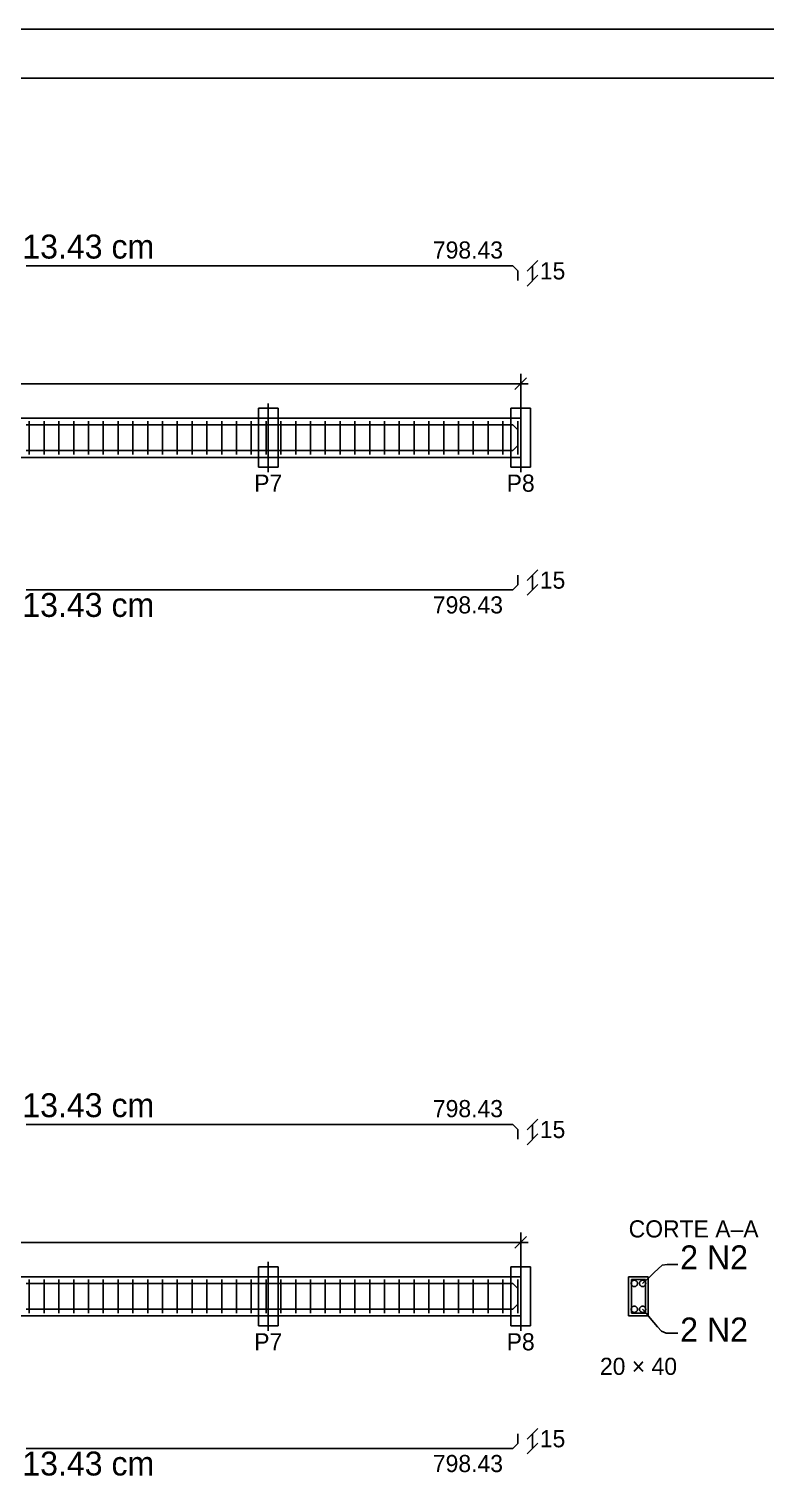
# Model space of a CAD drawing. Header units: millimetres. Extents: x 0 to 3648, y 0 to 594.
# Drawn here: x 2137.6 to 2287.8, y 298.4 to 594 of the extents above; entities that cross this region are included whole.
import ezdxf
from ezdxf.enums import TextEntityAlignment as Align

# ---------------------------------------------------------------- set-up
doc = ezdxf.new("R2010")
doc.units = ezdxf.units.MM
for name, color, linetype in [('COTAS', 4, 'CONTINUOUS'), ('DESENHOS', 7, 'CONTINUOUS'), ('EIXOS', 6, 'CONTINUOUS'), ('ESTRIBOS', 30, 'CONTINUOUS'), ('FORMAS', 7, 'CONTINUOUS'), ('MOLDURA', 7, 'CONTINUOUS'), ('TEXTOS', 2, 'CONTINUOUS')]:
    doc.layers.add(name, color=color, linetype=linetype)

msp = doc.modelspace()

# ---------------------------------------------------------------- linework, layer by layer
at = {"layer": 'COTAS'}
for p, q in [((2239.08499, 544.63882), (2241.28501, 546.83882)), ((2240.185, 545.73882), (2240.185, 542.73882)), ((2239.08499, 541.63882), (2241.28501, 543.83882)), ((2237.78491, 515.73882), (2237.78491, 523.73882)), ((1876.28501, 521.73882), (2239.28493, 521.73882)), ((2236.58499, 520.53882), (2238.98495, 522.93882)), ((2239.08499, 481.63882), (2241.28501, 483.83882)), ((2240.185, 479.73882), (2240.185, 482.73883)), ((2239.08499, 478.63882), (2241.28501, 480.83882)), ((2239.08499, 369.71856), (2241.28501, 371.91856)), ((2240.185, 370.81857), (2240.185, 367.81856)), ((2239.08499, 366.71857), (2241.28501, 368.91856)), ((2237.78491, 340.81857), (2237.78491, 348.81855)), ((1876.28501, 346.81856), (2239.28493, 346.81856)), ((2236.58499, 345.61856), (2238.98495, 348.01855)), ((2264.21419, 339.92742), (2265.00871, 340.66648)), ((2265.00871, 340.66648), (2265.80324, 341.40552)), ((2265.80324, 341.40552), (2266.59788, 342.14456)), ((2266.59788, 342.14456), (2267.61463, 342.31856)), ((2267.61463, 342.31856), (2268.69987, 342.31856)), ((2268.69987, 342.31856), (2269.78498, 342.31856)), ((2262.6249, 338.44934), (2263.41955, 339.18838)), ((2263.41955, 339.18838), (2264.21419, 339.92742)), ((2262.6249, 333.18779), (2263.38862, 332.29402)), ((2263.38862, 332.29402), (2264.15209, 331.40025)), ((2264.15209, 331.40025), (2264.91569, 330.50647)), ((2264.91569, 330.50647), (2265.67929, 329.61273)), ((2265.67929, 329.61273), (2266.44288, 328.71896)), ((2266.44288, 328.71896), (2267.43384, 328.31857)), ((2267.43384, 328.31857), (2268.60948, 328.31857)), ((2268.60948, 328.31857), (2269.78498, 328.31857)), ((2239.08499, 306.71857), (2241.28501, 308.91856)), ((2240.185, 304.81856), (2240.185, 307.81855)), ((2239.08499, 303.71855), (2241.28501, 305.91857))]:
    msp.add_line(p, q, dxfattribs=at)
at = {"layer": 'DESENHOS'}
for p, q in [((2260.30394, 338.44934), (2260.30945, 338.533)), ((2260.30945, 338.36566), (2260.30394, 338.44934)), ((2260.30945, 338.533), (2260.32572, 338.61523)), ((2260.32572, 338.28342), (2260.30945, 338.36566)), ((2260.32572, 338.61523), (2260.35276, 338.69464)), ((2260.35276, 338.20401), (2260.32572, 338.28342)), ((2260.35276, 338.69464), (2260.38982, 338.76985)), ((2260.38982, 338.12882), (2260.35276, 338.20401)), ((2260.38982, 338.76985), (2260.4364, 338.83956)), ((2260.4364, 338.05909), (2260.38982, 338.12882)), ((2260.4364, 338.83956), (2260.49174, 338.90259)), ((2260.49174, 337.99605), (2260.4364, 338.05909)), ((2260.49174, 338.90259), (2260.55471, 338.95789)), ((2260.55471, 337.94077), (2260.49174, 337.99605)), ((2260.55471, 338.95789), (2260.62445, 339.00448)), ((2260.62445, 337.89418), (2260.55471, 337.94077)), ((2260.62445, 339.00448), (2260.69957, 339.04157)), ((2260.69957, 337.85711), (2260.62445, 337.89418)), ((2260.69957, 339.04157), (2260.77907, 339.06852)), ((2260.77907, 337.83014), (2260.69957, 337.85711)), ((2260.77907, 339.06852), (2260.86133, 339.08487)), ((2260.86133, 337.81379), (2260.77907, 337.83014)), ((2260.86133, 339.08487), (2260.94496, 339.09036)), ((2260.94496, 337.80831), (2260.86133, 337.81379)), ((2260.94496, 339.09036), (2261.0286, 339.08487)), ((2261.0286, 337.81379), (2260.94496, 337.80831)), ((2261.0286, 339.08487), (2261.11085, 339.06852)), ((2261.11085, 337.83014), (2261.0286, 337.81379)), ((2261.11085, 339.06852), (2261.19023, 339.04157)), ((2261.19023, 337.85711), (2261.11085, 337.83014)), ((2261.19023, 339.04157), (2261.26547, 339.00448)), ((2261.26547, 337.89418), (2261.19023, 337.85711)), ((2261.26547, 339.00448), (2261.33521, 338.95789)), ((2261.33521, 337.94077), (2261.26547, 337.89418)), ((2261.33521, 338.95789), (2261.39819, 338.90259)), ((2261.39819, 337.99605), (2261.33521, 337.94077)), ((2261.39819, 338.90259), (2261.45353, 338.83956)), ((2261.45353, 338.05909), (2261.39819, 337.99605)), ((2261.45353, 338.83956), (2261.5001, 338.76985)), ((2261.5001, 338.12882), (2261.45353, 338.05909)), ((2261.5001, 338.76985), (2261.53716, 338.69464)), ((2261.53716, 338.20401), (2261.5001, 338.12882)), ((2261.53716, 338.69464), (2261.5642, 338.61523)), ((2261.5642, 338.28342), (2261.53716, 338.20401)), ((2261.5642, 338.61523), (2261.58048, 338.533)), ((2261.58048, 338.36566), (2261.5642, 338.28342)), ((2261.58048, 338.533), (2261.58599, 338.44934)), ((2261.58599, 338.44934), (2261.58048, 338.36566)), ((2261.98387, 338.44934), (2261.98938, 338.533)), ((2261.98938, 338.36566), (2261.98387, 338.44934)), ((2261.98938, 338.533), (2262.00578, 338.61523)), ((2262.00578, 338.28342), (2261.98938, 338.36566)), ((2262.00578, 338.61523), (2262.0327, 338.69464)), ((2262.0327, 338.20401), (2262.00578, 338.28342)), ((2262.0327, 338.69464), (2262.06976, 338.76985)), ((2262.06976, 338.12882), (2262.0327, 338.20401)), ((2262.06976, 338.76985), (2262.11634, 338.83956)), ((2262.11634, 338.05909), (2262.06976, 338.12882)), ((2262.11634, 338.83956), (2262.17167, 338.90259)), ((2262.17167, 337.99605), (2262.11634, 338.05909)), ((2262.17167, 338.90259), (2262.23478, 338.95789)), ((2262.23478, 337.94077), (2262.17167, 337.99605)), ((2262.23478, 338.95789), (2262.30439, 339.00448)), ((2262.30439, 337.89418), (2262.23478, 337.94077)), ((2262.30439, 339.00448), (2262.37963, 339.04157)), ((2262.37963, 337.85711), (2262.30439, 337.89418)), ((2262.37963, 339.04157), (2262.45901, 339.06852)), ((2262.45901, 337.83014), (2262.37963, 337.85711)), ((2262.45901, 339.06852), (2262.54127, 339.08487)), ((2262.54127, 337.81379), (2262.45901, 337.83014)), ((2262.54127, 339.08487), (2262.6249, 339.09036)), ((2262.6249, 337.80831), (2262.54127, 337.81379)), ((2262.6249, 339.09036), (2262.70866, 339.08487)), ((2262.70866, 337.81379), (2262.6249, 337.80831)), ((2262.70866, 339.08487), (2262.79092, 339.06852)), ((2262.79092, 337.83014), (2262.70866, 337.81379)), ((2262.79092, 339.06852), (2262.87029, 339.04157)), ((2262.87029, 337.85711), (2262.79092, 337.83014)), ((2262.87029, 339.04157), (2262.94541, 339.00448)), ((2262.94541, 337.89418), (2262.87029, 337.85711)), ((2262.94541, 339.00448), (2263.01515, 338.95789)), ((2263.01515, 337.94077), (2262.94541, 337.89418)), ((2263.01515, 338.95789), (2263.07825, 338.90259)), ((2263.07825, 337.99605), (2263.01515, 337.94077)), ((2263.07825, 338.90259), (2263.13346, 338.83956)), ((2263.13346, 338.05909), (2263.07825, 337.99605)), ((2263.13346, 338.83956), (2263.18004, 338.76985)), ((2263.18004, 338.12882), (2263.13346, 338.05909)), ((2263.18004, 338.76985), (2263.21722, 338.69464)), ((2263.21722, 338.20401), (2263.18004, 338.12882)), ((2263.21722, 338.69464), (2263.24414, 338.61523)), ((2263.24414, 338.28342), (2263.21722, 338.20401)), ((2263.24414, 338.61523), (2263.26054, 338.533)), ((2263.26054, 338.36566), (2263.24414, 338.28342)), ((2263.26054, 338.533), (2263.26593, 338.44934)), ((2263.26593, 338.44934), (2263.26054, 338.36566)), ((2260.30394, 333.18779), (2260.30945, 333.27146)), ((2260.30945, 333.10413), (2260.30394, 333.18779)), ((2260.30945, 333.27146), (2260.32572, 333.3537)), ((2260.32572, 333.02187), (2260.30945, 333.10413)), ((2260.32572, 333.3537), (2260.35276, 333.43309)), ((2260.35276, 332.94248), (2260.32572, 333.02187)), ((2260.35276, 333.43309), (2260.38982, 333.50831)), ((2260.38982, 332.86728), (2260.35276, 332.94248)), ((2260.38982, 333.50831), (2260.4364, 333.57801)), ((2260.4364, 332.79756), (2260.38982, 332.86728)), ((2260.4364, 333.57801), (2260.49174, 333.64107)), ((2260.49174, 332.73451), (2260.4364, 332.79756)), ((2260.49174, 333.64107), (2260.55471, 333.69636)), ((2260.55471, 332.67923), (2260.49174, 332.73451)), ((2260.55471, 333.69636), (2260.62445, 333.74293)), ((2260.62445, 332.63266), (2260.55471, 332.67923)), ((2260.62445, 333.74293), (2260.69957, 333.78002)), ((2260.69957, 332.59557), (2260.62445, 332.63266)), ((2260.69957, 333.78002), (2260.77907, 333.80697)), ((2260.77907, 332.56862), (2260.69957, 332.59557)), ((2260.77907, 333.80697), (2260.86133, 333.82334)), ((2260.86133, 332.55225), (2260.77907, 332.56862)), ((2260.86133, 333.82334), (2260.94496, 333.82882)), ((2260.94496, 332.54677), (2260.86133, 332.55225)), ((2260.94496, 333.82882), (2261.0286, 333.82334)), ((2261.0286, 332.55225), (2260.94496, 332.54677)), ((2261.0286, 333.82334), (2261.11085, 333.80697)), ((2261.11085, 332.56862), (2261.0286, 332.55225)), ((2261.11085, 333.80697), (2261.19023, 333.78002)), ((2261.19023, 332.59557), (2261.11085, 332.56862)), ((2261.19023, 333.78002), (2261.26547, 333.74293)), ((2261.26547, 332.63266), (2261.19023, 332.59557)), ((2261.26547, 333.74293), (2261.33521, 333.69636)), ((2261.33521, 332.67923), (2261.26547, 332.63266)), ((2261.33521, 333.69636), (2261.39819, 333.64107)), ((2261.39819, 332.73451), (2261.33521, 332.67923)), ((2261.39819, 333.64107), (2261.45353, 333.57801)), ((2261.45353, 332.79756), (2261.39819, 332.73451)), ((2261.45353, 333.57801), (2261.5001, 333.50831)), ((2261.5001, 332.86728), (2261.45353, 332.79756)), ((2261.5001, 333.50831), (2261.53716, 333.43309)), ((2261.53716, 332.94248), (2261.5001, 332.86728)), ((2261.53716, 333.43309), (2261.5642, 333.3537)), ((2261.5642, 333.02187), (2261.53716, 332.94248)), ((2261.5642, 333.3537), (2261.58048, 333.27146)), ((2261.58048, 333.10413), (2261.5642, 333.02187)), ((2261.58048, 333.27146), (2261.58599, 333.18779)), ((2261.58599, 333.18779), (2261.58048, 333.10413)), ((2261.98387, 333.18779), (2261.98938, 333.27146)), ((2261.98938, 333.10413), (2261.98387, 333.18779)), ((2261.98938, 333.27146), (2262.00578, 333.3537)), ((2262.00578, 333.02187), (2261.98938, 333.10413)), ((2262.00578, 333.3537), (2262.0327, 333.43309)), ((2262.0327, 332.94248), (2262.00578, 333.02187)), ((2262.0327, 333.43309), (2262.06976, 333.50831)), ((2262.06976, 332.86728), (2262.0327, 332.94248)), ((2262.06976, 333.50831), (2262.11634, 333.57801)), ((2262.11634, 332.79756), (2262.06976, 332.86728)), ((2262.11634, 333.57801), (2262.17167, 333.64107)), ((2262.17167, 332.73451), (2262.11634, 332.79756)), ((2262.17167, 333.64107), (2262.23478, 333.69636)), ((2262.23478, 332.67923), (2262.17167, 332.73451)), ((2262.23478, 333.69636), (2262.30439, 333.74293)), ((2262.30439, 332.63266), (2262.23478, 332.67923)), ((2262.30439, 333.74293), (2262.37963, 333.78002)), ((2262.37963, 332.59557), (2262.30439, 332.63266)), ((2262.37963, 333.78002), (2262.45901, 333.80697)), ((2262.45901, 332.56862), (2262.37963, 332.59557)), ((2262.45901, 333.80697), (2262.54127, 333.82334)), ((2262.54127, 332.55225), (2262.45901, 332.56862)), ((2262.54127, 333.82334), (2262.6249, 333.82882)), ((2262.6249, 332.54677), (2262.54127, 332.55225)), ((2262.6249, 333.82882), (2262.70866, 333.82334)), ((2262.70866, 332.55225), (2262.6249, 332.54677)), ((2262.70866, 333.82334), (2262.79092, 333.80697)), ((2262.79092, 332.56862), (2262.70866, 332.55225)), ((2262.79092, 333.80697), (2262.87029, 333.78002)), ((2262.87029, 332.59557), (2262.79092, 332.56862)), ((2262.87029, 333.78002), (2262.94541, 333.74293)), ((2262.94541, 332.63266), (2262.87029, 332.59557)), ((2262.94541, 333.74293), (2263.01515, 333.69636)), ((2263.01515, 332.67923), (2262.94541, 332.63266)), ((2263.01515, 333.69636), (2263.07825, 333.64107)), ((2263.07825, 332.73451), (2263.01515, 332.67923)), ((2263.07825, 333.64107), (2263.13346, 333.57801)), ((2263.13346, 332.79756), (2263.07825, 332.73451)), ((2263.13346, 333.57801), (2263.18004, 333.50831)), ((2263.18004, 332.86728), (2263.13346, 332.79756)), ((2263.18004, 333.50831), (2263.21722, 333.43309)), ((2263.21722, 332.94248), (2263.18004, 332.86728)), ((2263.21722, 333.43309), (2263.24414, 333.3537)), ((2263.24414, 333.02187), (2263.21722, 332.94248)), ((2263.24414, 333.3537), (2263.26054, 333.27146)), ((2263.26054, 333.10413), (2263.24414, 333.02187)), ((2263.26054, 333.27146), (2263.26593, 333.18779)), ((2263.26593, 333.18779), (2263.26054, 333.10413))]:
    msp.add_line(p, q, dxfattribs=at)
at = {"layer": 'EIXOS'}
for p, q in [((2186.35637, 517.73882), (2186.35637, 503.73882)), ((2237.78491, 517.73882), (2237.78491, 503.73882)), ((2184.35642, 516.73882), (2188.35632, 516.73882)), ((2184.35642, 504.73882), (2184.35642, 516.73882)), ((2188.35632, 516.73882), (2188.35632, 504.73882)), ((2235.78496, 516.73882), (2239.78498, 516.73882)), ((2235.78496, 504.73882), (2235.78496, 516.73882)), ((2239.78498, 516.73882), (2239.78498, 504.73882)), ((2188.35632, 504.73882), (2184.35642, 504.73882)), ((2239.78498, 504.73882), (2235.78496, 504.73882)), ((2184.35642, 341.81856), (2188.35632, 341.81856)), ((2184.35642, 329.81856), (2184.35642, 341.81856)), ((2186.35637, 342.81856), (2186.35637, 328.81855)), ((2188.35632, 341.81856), (2188.35632, 329.81856)), ((2235.78496, 341.81856), (2239.78498, 341.81856)), ((2235.78496, 329.81856), (2235.78496, 341.81856)), ((2237.78491, 342.81856), (2237.78491, 328.81855)), ((2239.78498, 341.81856), (2239.78498, 329.81856)), ((2188.35632, 329.81856), (2184.35642, 329.81856)), ((2239.78498, 329.81856), (2235.78496, 329.81856))]:
    msp.add_line(p, q, dxfattribs=at)
at = {"layer": 'ESTRIBOS'}
for p, q in [((2137.68575, 514.13882), (2137.68575, 507.33883)), ((2140.70095, 514.13882), (2140.70095, 507.33883)), ((2143.71602, 514.13882), (2143.71602, 507.33883)), ((2146.73122, 514.13882), (2146.73122, 507.33883)), ((2149.74629, 514.13882), (2149.74629, 507.33883)), ((2152.76137, 514.13882), (2152.76137, 507.33883)), ((2155.77657, 514.13882), (2155.77657, 507.33883)), ((2158.79164, 514.13882), (2158.79164, 507.33883)), ((2161.80684, 514.13882), (2161.80684, 507.33883)), ((2164.82192, 514.13882), (2164.82192, 507.33883)), ((2167.83699, 514.13882), (2167.83699, 507.33883)), ((2170.85219, 514.13882), (2170.85219, 507.33883)), ((2173.86726, 514.13882), (2173.86726, 507.33883)), ((2176.88246, 514.13882), (2176.88246, 507.33883)), ((2179.89754, 514.13882), (2179.89754, 507.33883)), ((2182.91261, 514.13882), (2182.91261, 507.33883)), ((2185.92781, 514.13882), (2185.92781, 507.33883)), ((2188.94301, 514.13882), (2188.94301, 507.33883)), ((2191.95808, 514.13882), (2191.95808, 507.33883)), ((2194.97316, 514.13882), (2194.97316, 507.33883)), ((2197.98836, 514.13882), (2197.98836, 507.33883)), ((2201.00343, 514.13882), (2201.00343, 507.33883)), ((2204.01863, 514.13882), (2204.01863, 507.33883)), ((2207.0337, 514.13882), (2207.0337, 507.33883)), ((2210.04878, 514.13882), (2210.04878, 507.33883)), ((2213.06398, 514.13882), (2213.06398, 507.33883)), ((2216.07905, 514.13882), (2216.07905, 507.33883)), ((2219.09425, 514.13882), (2219.09425, 507.33883)), ((2222.10932, 514.13882), (2222.10932, 507.33883)), ((2225.1244, 514.13882), (2225.1244, 507.33883)), ((2228.1396, 514.13882), (2228.1396, 507.33883)), ((2231.15467, 514.13882), (2231.15467, 507.33883)), ((2234.16987, 514.13882), (2234.16987, 507.33883)), ((2237.18495, 514.13882), (2237.18495, 507.33883)), ((2137.68575, 339.21857), (2137.68575, 332.41856)), ((2140.70095, 339.21857), (2140.70095, 332.41856)), ((2143.71602, 339.21857), (2143.71602, 332.41856)), ((2146.73122, 339.21857), (2146.73122, 332.41856)), ((2149.74629, 339.21857), (2149.74629, 332.41856)), ((2152.76137, 339.21857), (2152.76137, 332.41856)), ((2155.77657, 339.21857), (2155.77657, 332.41856)), ((2158.79164, 339.21857), (2158.79164, 332.41856)), ((2161.80684, 339.21857), (2161.80684, 332.41856)), ((2164.82192, 339.21857), (2164.82192, 332.41856)), ((2167.83699, 339.21857), (2167.83699, 332.41856)), ((2170.85219, 339.21857), (2170.85219, 332.41856)), ((2173.86726, 339.21857), (2173.86726, 332.41856)), ((2176.88246, 339.21857), (2176.88246, 332.41856)), ((2179.89754, 339.21857), (2179.89754, 332.41856)), ((2182.91261, 339.21857), (2182.91261, 332.41856)), ((2185.92781, 339.21857), (2185.92781, 332.41856)), ((2188.94301, 339.21857), (2188.94301, 332.41856)), ((2191.95808, 339.21857), (2191.95808, 332.41856)), ((2194.97316, 339.21857), (2194.97316, 332.41856)), ((2197.98836, 339.21857), (2197.98836, 332.41856)), ((2201.00343, 339.21857), (2201.00343, 332.41856)), ((2204.01863, 339.21857), (2204.01863, 332.41856)), ((2207.0337, 339.21857), (2207.0337, 332.41856)), ((2210.04878, 339.21857), (2210.04878, 332.41856)), ((2213.06398, 339.21857), (2213.06398, 332.41856)), ((2216.07905, 339.21857), (2216.07905, 332.41856)), ((2219.09425, 339.21857), (2219.09425, 332.41856)), ((2222.10932, 339.21857), (2222.10932, 332.41856)), ((2225.1244, 339.21857), (2225.1244, 332.41856)), ((2228.1396, 339.21857), (2228.1396, 332.41856)), ((2231.15467, 339.21857), (2231.15467, 332.41856)), ((2234.16987, 339.21857), (2234.16987, 332.41856)), ((2237.18495, 339.21857), (2237.18495, 332.41856)), ((2260.38494, 339.21857), (2263.18492, 339.21857)), ((2260.38494, 332.41856), (2260.38494, 339.21857)), ((2263.18492, 339.21857), (2263.18492, 332.41856)), ((2263.18492, 332.41856), (2260.38494, 332.41856))]:
    msp.add_line(p, q, dxfattribs=at)
at = {"layer": 'FORMAS'}
for p, q in [((2137.01843, 545.73882), (2139.00235, 545.73882)), ((2139.00235, 545.73882), (2140.98628, 545.73882)), ((2140.98628, 545.73882), (2142.97033, 545.73882)), ((2142.97033, 545.73882), (2144.95425, 545.73882)), ((2144.95425, 545.73882), (2146.9383, 545.73882)), ((2146.9383, 545.73882), (2148.92223, 545.73882)), ((2148.92223, 545.73882), (2150.90615, 545.73882)), ((2150.90615, 545.73882), (2152.8902, 545.73882)), ((2152.8902, 545.73882), (2154.87412, 545.73882)), ((2154.87412, 545.73882), (2156.85817, 545.73882)), ((2156.85817, 545.73882), (2158.8421, 545.73882)), ((2158.8421, 545.73882), (2160.82602, 545.73882)), ((2160.82602, 545.73882), (2162.81007, 545.73882)), ((2162.81007, 545.73882), (2164.794, 545.73882)), ((2164.794, 545.73882), (2166.77804, 545.73882)), ((2166.77804, 545.73882), (2168.76197, 545.73882)), ((2168.76197, 545.73882), (2170.74589, 545.73882)), ((2170.74589, 545.73882), (2172.72994, 545.73882)), ((2172.72994, 545.73882), (2174.71387, 545.73882)), ((2174.71387, 545.73882), (2176.69792, 545.73882)), ((2176.69792, 545.73882), (2178.68184, 545.73882)), ((2178.68184, 545.73882), (2180.66577, 545.73882)), ((2180.66577, 545.73882), (2182.64969, 545.73882)), ((2182.64969, 545.73882), (2184.63374, 545.73882)), ((2184.63374, 545.73882), (2186.61766, 545.73882)), ((2186.61766, 545.73882), (2188.60171, 545.73882)), ((2188.60171, 545.73882), (2190.58564, 545.73882)), ((2190.58564, 545.73882), (2192.56956, 545.73882)), ((2192.56956, 545.73882), (2194.55361, 545.73882)), ((2194.55361, 545.73882), (2196.53754, 545.73882)), ((2196.53754, 545.73882), (2198.52158, 545.73882)), ((2198.52158, 545.73882), (2200.50551, 545.73882)), ((2200.50551, 545.73882), (2202.48943, 545.73882)), ((2202.48943, 545.73882), (2204.47348, 545.73882)), ((2204.47348, 545.73882), (2206.45741, 545.73882)), ((2206.45741, 545.73882), (2208.44146, 545.73882)), ((2208.44146, 545.73882), (2210.42538, 545.73882)), ((2210.42538, 545.73882), (2212.4093, 545.73882)), ((2212.4093, 545.73882), (2214.39323, 545.73882)), ((2214.39323, 545.73882), (2216.37728, 545.73882)), ((2216.37728, 545.73882), (2218.36133, 545.73882)), ((2218.36133, 545.73882), (2220.34525, 545.73882)), ((2220.34525, 545.73882), (2222.32918, 545.73882)), ((2222.32918, 545.73882), (2224.3131, 545.73882)), ((2224.3131, 545.73882), (2226.29715, 545.73882)), ((2226.29715, 545.73882), (2228.2812, 545.73882)), ((2228.2812, 545.73882), (2230.26512, 545.73882)), ((2230.26512, 545.73882), (2232.24905, 545.73882)), ((2232.24905, 545.73882), (2234.23297, 545.73882)), ((2234.23297, 545.73882), (2236.21702, 545.73882)), ((2236.21702, 545.73882), (2237.18495, 544.72279)), ((2237.18495, 544.72279), (2237.18495, 542.73882)), ((1877.78491, 514.73882), (2237.78491, 514.73882)), ((2237.78491, 514.73882), (2237.78491, 506.73882)), ((2137.01843, 513.36959), (2139.00235, 513.36959)), ((2139.00235, 513.36959), (2140.98628, 513.36959)), ((2140.98628, 513.36959), (2142.97033, 513.36959)), ((2142.97033, 513.36959), (2144.95425, 513.36959)), ((2144.95425, 513.36959), (2146.9383, 513.36959)), ((2146.9383, 513.36959), (2148.92223, 513.36959)), ((2148.92223, 513.36959), (2150.90615, 513.36959)), ((2150.90615, 513.36959), (2152.8902, 513.36959)), ((2152.8902, 513.36959), (2154.87412, 513.36959)), ((2154.87412, 513.36959), (2156.85817, 513.36959)), ((2156.85817, 513.36959), (2158.8421, 513.36959)), ((2158.8421, 513.36959), (2160.82602, 513.36959)), ((2160.82602, 513.36959), (2162.81007, 513.36959)), ((2162.81007, 513.36959), (2164.794, 513.36959)), ((2164.794, 513.36959), (2166.77804, 513.36959)), ((2166.77804, 513.36959), (2168.76197, 513.36959)), ((2168.76197, 513.36959), (2170.74589, 513.36959)), ((2170.74589, 513.36959), (2172.72994, 513.36959)), ((2172.72994, 513.36959), (2174.71387, 513.36959)), ((2174.71387, 513.36959), (2176.69792, 513.36959)), ((2176.69792, 513.36959), (2178.68184, 513.36959)), ((2178.68184, 513.36959), (2180.66577, 513.36959)), ((2180.66577, 513.36959), (2182.64969, 513.36959)), ((2182.64969, 513.36959), (2184.63374, 513.36959)), ((2184.63374, 513.36959), (2186.61766, 513.36959)), ((2186.61766, 513.36959), (2188.60171, 513.36959)), ((2188.60171, 513.36959), (2190.58564, 513.36959)), ((2190.58564, 513.36959), (2192.56956, 513.36959)), ((2192.56956, 513.36959), (2194.55361, 513.36959)), ((2194.55361, 513.36959), (2196.53754, 513.36959)), ((2196.53754, 513.36959), (2198.52158, 513.36959)), ((2198.52158, 513.36959), (2200.50551, 513.36959)), ((2200.50551, 513.36959), (2202.48943, 513.36959)), ((2202.48943, 513.36959), (2204.47348, 513.36959)), ((2204.47348, 513.36959), (2206.45741, 513.36959)), ((2206.45741, 513.36959), (2208.44146, 513.36959)), ((2208.44146, 513.36959), (2210.42538, 513.36959)), ((2210.42538, 513.36959), (2212.4093, 513.36959)), ((2212.4093, 513.36959), (2214.39323, 513.36959)), ((2214.39323, 513.36959), (2216.37728, 513.36959)), ((2216.37728, 513.36959), (2218.36133, 513.36959)), ((2218.36133, 513.36959), (2220.34525, 513.36959)), ((2220.34525, 513.36959), (2222.32918, 513.36959)), ((2222.32918, 513.36959), (2224.3131, 513.36959)), ((2224.3131, 513.36959), (2226.29715, 513.36959)), ((2226.29715, 513.36959), (2228.2812, 513.36959)), ((2228.2812, 513.36959), (2230.26512, 513.36959)), ((2230.26512, 513.36959), (2232.24905, 513.36959)), ((2232.24905, 513.36959), (2234.23297, 513.36959)), ((2234.23297, 513.36959), (2236.21702, 513.36959)), ((2236.21702, 513.36959), (2237.18495, 512.35356)), ((2237.18495, 512.35356), (2237.18495, 510.36959)), ((2236.21702, 508.10806), (2237.18495, 509.12408)), ((2237.18495, 509.12408), (2237.18495, 511.10805)), ((2237.78491, 506.73882), (1877.78491, 506.73882)), ((2137.01843, 508.10806), (2139.00235, 508.10806)), ((2139.00235, 508.10806), (2140.98628, 508.10806)), ((2140.98628, 508.10806), (2142.97033, 508.10806)), ((2142.97033, 508.10806), (2144.95425, 508.10806)), ((2144.95425, 508.10806), (2146.9383, 508.10806)), ((2146.9383, 508.10806), (2148.92223, 508.10806)), ((2148.92223, 508.10806), (2150.90615, 508.10806)), ((2150.90615, 508.10806), (2152.8902, 508.10806)), ((2152.8902, 508.10806), (2154.87412, 508.10806)), ((2154.87412, 508.10806), (2156.85817, 508.10806)), ((2156.85817, 508.10806), (2158.8421, 508.10806)), ((2158.8421, 508.10806), (2160.82602, 508.10806)), ((2160.82602, 508.10806), (2162.81007, 508.10806)), ((2162.81007, 508.10806), (2164.794, 508.10806)), ((2164.794, 508.10806), (2166.77804, 508.10806)), ((2166.77804, 508.10806), (2168.76197, 508.10806)), ((2168.76197, 508.10806), (2170.74589, 508.10806)), ((2170.74589, 508.10806), (2172.72994, 508.10806)), ((2172.72994, 508.10806), (2174.71387, 508.10806)), ((2174.71387, 508.10806), (2176.69792, 508.10806)), ((2176.69792, 508.10806), (2178.68184, 508.10806)), ((2178.68184, 508.10806), (2180.66577, 508.10806)), ((2180.66577, 508.10806), (2182.64969, 508.10806)), ((2182.64969, 508.10806), (2184.63374, 508.10806)), ((2184.63374, 508.10806), (2186.61766, 508.10806)), ((2186.61766, 508.10806), (2188.60171, 508.10806)), ((2188.60171, 508.10806), (2190.58564, 508.10806)), ((2190.58564, 508.10806), (2192.56956, 508.10806)), ((2192.56956, 508.10806), (2194.55361, 508.10806)), ((2194.55361, 508.10806), (2196.53754, 508.10806)), ((2196.53754, 508.10806), (2198.52158, 508.10806)), ((2198.52158, 508.10806), (2200.50551, 508.10806)), ((2200.50551, 508.10806), (2202.48943, 508.10806)), ((2202.48943, 508.10806), (2204.47348, 508.10806)), ((2204.47348, 508.10806), (2206.45741, 508.10806)), ((2206.45741, 508.10806), (2208.44146, 508.10806)), ((2208.44146, 508.10806), (2210.42538, 508.10806)), ((2210.42538, 508.10806), (2212.4093, 508.10806)), ((2212.4093, 508.10806), (2214.39323, 508.10806)), ((2214.39323, 508.10806), (2216.37728, 508.10806)), ((2216.37728, 508.10806), (2218.36133, 508.10806)), ((2218.36133, 508.10806), (2220.34525, 508.10806)), ((2220.34525, 508.10806), (2222.32918, 508.10806)), ((2222.32918, 508.10806), (2224.3131, 508.10806)), ((2224.3131, 508.10806), (2226.29715, 508.10806)), ((2226.29715, 508.10806), (2228.2812, 508.10806)), ((2228.2812, 508.10806), (2230.26512, 508.10806)), ((2230.26512, 508.10806), (2232.24905, 508.10806)), ((2232.24905, 508.10806), (2234.23297, 508.10806)), ((2234.23297, 508.10806), (2236.21702, 508.10806)), ((2237.18495, 480.75485), (2237.18495, 482.73883)), ((2137.01843, 479.73882), (2139.00235, 479.73882)), ((2139.00235, 479.73882), (2140.98628, 479.73882)), ((2140.98628, 479.73882), (2142.97033, 479.73882)), ((2142.97033, 479.73882), (2144.95425, 479.73882)), ((2144.95425, 479.73882), (2146.9383, 479.73882)), ((2146.9383, 479.73882), (2148.92223, 479.73882)), ((2148.92223, 479.73882), (2150.90615, 479.73882)), ((2150.90615, 479.73882), (2152.8902, 479.73882)), ((2152.8902, 479.73882), (2154.87412, 479.73882)), ((2154.87412, 479.73882), (2156.85817, 479.73882)), ((2156.85817, 479.73882), (2158.8421, 479.73882)), ((2158.8421, 479.73882), (2160.82602, 479.73882)), ((2160.82602, 479.73882), (2162.81007, 479.73882)), ((2162.81007, 479.73882), (2164.794, 479.73882)), ((2164.794, 479.73882), (2166.77804, 479.73882)), ((2166.77804, 479.73882), (2168.76197, 479.73882)), ((2168.76197, 479.73882), (2170.74589, 479.73882)), ((2170.74589, 479.73882), (2172.72994, 479.73882)), ((2172.72994, 479.73882), (2174.71387, 479.73882)), ((2174.71387, 479.73882), (2176.69792, 479.73882)), ((2176.69792, 479.73882), (2178.68184, 479.73882)), ((2178.68184, 479.73882), (2180.66577, 479.73882)), ((2180.66577, 479.73882), (2182.64969, 479.73882)), ((2182.64969, 479.73882), (2184.63374, 479.73882)), ((2184.63374, 479.73882), (2186.61766, 479.73882)), ((2186.61766, 479.73882), (2188.60171, 479.73882)), ((2188.60171, 479.73882), (2190.58564, 479.73882)), ((2190.58564, 479.73882), (2192.56956, 479.73882)), ((2192.56956, 479.73882), (2194.55361, 479.73882)), ((2194.55361, 479.73882), (2196.53754, 479.73882)), ((2196.53754, 479.73882), (2198.52158, 479.73882)), ((2198.52158, 479.73882), (2200.50551, 479.73882)), ((2200.50551, 479.73882), (2202.48943, 479.73882)), ((2202.48943, 479.73882), (2204.47348, 479.73882)), ((2204.47348, 479.73882), (2206.45741, 479.73882)), ((2206.45741, 479.73882), (2208.44146, 479.73882)), ((2208.44146, 479.73882), (2210.42538, 479.73882)), ((2210.42538, 479.73882), (2212.4093, 479.73882)), ((2212.4093, 479.73882), (2214.39323, 479.73882)), ((2214.39323, 479.73882), (2216.37728, 479.73882)), ((2216.37728, 479.73882), (2218.36133, 479.73882)), ((2218.36133, 479.73882), (2220.34525, 479.73882)), ((2220.34525, 479.73882), (2222.32918, 479.73882)), ((2222.32918, 479.73882), (2224.3131, 479.73882)), ((2224.3131, 479.73882), (2226.29715, 479.73882)), ((2226.29715, 479.73882), (2228.2812, 479.73882)), ((2228.2812, 479.73882), (2230.26512, 479.73882)), ((2230.26512, 479.73882), (2232.24905, 479.73882)), ((2232.24905, 479.73882), (2234.23297, 479.73882)), ((2234.23297, 479.73882), (2236.21702, 479.73882)), ((2236.21702, 479.73882), (2237.18495, 480.75485)), ((2137.01843, 370.81857), (2139.00235, 370.81857)), ((2139.00235, 370.81857), (2140.98628, 370.81857)), ((2140.98628, 370.81857), (2142.97033, 370.81857)), ((2142.97033, 370.81857), (2144.95425, 370.81857)), ((2144.95425, 370.81857), (2146.9383, 370.81857)), ((2146.9383, 370.81857), (2148.92223, 370.81857)), ((2148.92223, 370.81857), (2150.90615, 370.81857)), ((2150.90615, 370.81857), (2152.8902, 370.81857)), ((2152.8902, 370.81857), (2154.87412, 370.81857)), ((2154.87412, 370.81857), (2156.85817, 370.81857)), ((2156.85817, 370.81857), (2158.8421, 370.81857)), ((2158.8421, 370.81857), (2160.82602, 370.81857)), ((2160.82602, 370.81857), (2162.81007, 370.81857)), ((2162.81007, 370.81857), (2164.794, 370.81857)), ((2164.794, 370.81857), (2166.77804, 370.81857)), ((2166.77804, 370.81857), (2168.76197, 370.81857)), ((2168.76197, 370.81857), (2170.74589, 370.81857)), ((2170.74589, 370.81857), (2172.72994, 370.81857)), ((2172.72994, 370.81857), (2174.71387, 370.81857)), ((2174.71387, 370.81857), (2176.69792, 370.81857)), ((2176.69792, 370.81857), (2178.68184, 370.81857)), ((2178.68184, 370.81857), (2180.66577, 370.81857)), ((2180.66577, 370.81857), (2182.64969, 370.81857)), ((2182.64969, 370.81857), (2184.63374, 370.81857)), ((2184.63374, 370.81857), (2186.61766, 370.81857)), ((2186.61766, 370.81857), (2188.60171, 370.81857)), ((2188.60171, 370.81857), (2190.58564, 370.81857)), ((2190.58564, 370.81857), (2192.56956, 370.81857)), ((2192.56956, 370.81857), (2194.55361, 370.81857)), ((2194.55361, 370.81857), (2196.53754, 370.81857)), ((2196.53754, 370.81857), (2198.52158, 370.81857)), ((2198.52158, 370.81857), (2200.50551, 370.81857)), ((2200.50551, 370.81857), (2202.48943, 370.81857)), ((2202.48943, 370.81857), (2204.47348, 370.81857)), ((2204.47348, 370.81857), (2206.45741, 370.81857)), ((2206.45741, 370.81857), (2208.44146, 370.81857)), ((2208.44146, 370.81857), (2210.42538, 370.81857)), ((2210.42538, 370.81857), (2212.4093, 370.81857)), ((2212.4093, 370.81857), (2214.39323, 370.81857)), ((2214.39323, 370.81857), (2216.37728, 370.81857)), ((2216.37728, 370.81857), (2218.36133, 370.81857)), ((2218.36133, 370.81857), (2220.34525, 370.81857)), ((2220.34525, 370.81857), (2222.32918, 370.81857)), ((2222.32918, 370.81857), (2224.3131, 370.81857)), ((2224.3131, 370.81857), (2226.29715, 370.81857)), ((2226.29715, 370.81857), (2228.2812, 370.81857)), ((2228.2812, 370.81857), (2230.26512, 370.81857)), ((2230.26512, 370.81857), (2232.24905, 370.81857)), ((2232.24905, 370.81857), (2234.23297, 370.81857)), ((2234.23297, 370.81857), (2236.21702, 370.81857)), ((2236.21702, 370.81857), (2237.18495, 369.80253)), ((2237.18495, 369.80253), (2237.18495, 367.81856)), ((1877.78491, 339.81856), (2237.78491, 339.81856)), ((2137.01843, 338.44934), (2139.00235, 338.44934)), ((2139.00235, 338.44934), (2140.98628, 338.44934)), ((2140.98628, 338.44934), (2142.97033, 338.44934)), ((2142.97033, 338.44934), (2144.95425, 338.44934)), ((2144.95425, 338.44934), (2146.9383, 338.44934)), ((2146.9383, 338.44934), (2148.92223, 338.44934)), ((2148.92223, 338.44934), (2150.90615, 338.44934)), ((2150.90615, 338.44934), (2152.8902, 338.44934)), ((2152.8902, 338.44934), (2154.87412, 338.44934)), ((2154.87412, 338.44934), (2156.85817, 338.44934)), ((2156.85817, 338.44934), (2158.8421, 338.44934)), ((2158.8421, 338.44934), (2160.82602, 338.44934)), ((2160.82602, 338.44934), (2162.81007, 338.44934)), ((2162.81007, 338.44934), (2164.794, 338.44934)), ((2164.794, 338.44934), (2166.77804, 338.44934)), ((2166.77804, 338.44934), (2168.76197, 338.44934)), ((2168.76197, 338.44934), (2170.74589, 338.44934)), ((2170.74589, 338.44934), (2172.72994, 338.44934)), ((2172.72994, 338.44934), (2174.71387, 338.44934)), ((2174.71387, 338.44934), (2176.69792, 338.44934)), ((2176.69792, 338.44934), (2178.68184, 338.44934)), ((2178.68184, 338.44934), (2180.66577, 338.44934)), ((2180.66577, 338.44934), (2182.64969, 338.44934)), ((2182.64969, 338.44934), (2184.63374, 338.44934)), ((2184.63374, 338.44934), (2186.61766, 338.44934)), ((2186.61766, 338.44934), (2188.60171, 338.44934)), ((2188.60171, 338.44934), (2190.58564, 338.44934)), ((2190.58564, 338.44934), (2192.56956, 338.44934)), ((2192.56956, 338.44934), (2194.55361, 338.44934)), ((2194.55361, 338.44934), (2196.53754, 338.44934)), ((2196.53754, 338.44934), (2198.52158, 338.44934)), ((2198.52158, 338.44934), (2200.50551, 338.44934)), ((2200.50551, 338.44934), (2202.48943, 338.44934)), ((2202.48943, 338.44934), (2204.47348, 338.44934)), ((2204.47348, 338.44934), (2206.45741, 338.44934)), ((2206.45741, 338.44934), (2208.44146, 338.44934)), ((2208.44146, 338.44934), (2210.42538, 338.44934)), ((2210.42538, 338.44934), (2212.4093, 338.44934)), ((2212.4093, 338.44934), (2214.39323, 338.44934)), ((2214.39323, 338.44934), (2216.37728, 338.44934)), ((2216.37728, 338.44934), (2218.36133, 338.44934)), ((2218.36133, 338.44934), (2220.34525, 338.44934)), ((2220.34525, 338.44934), (2222.32918, 338.44934)), ((2222.32918, 338.44934), (2224.3131, 338.44934)), ((2224.3131, 338.44934), (2226.29715, 338.44934)), ((2226.29715, 338.44934), (2228.2812, 338.44934)), ((2228.2812, 338.44934), (2230.26512, 338.44934)), ((2230.26512, 338.44934), (2232.24905, 338.44934)), ((2232.24905, 338.44934), (2234.23297, 338.44934)), ((2234.23297, 338.44934), (2236.21702, 338.44934)), ((2236.21702, 338.44934), (2237.18495, 337.43331)), ((2237.18495, 337.43331), (2237.18495, 335.44932)), ((2237.78491, 339.81856), (2237.78491, 331.81856)), ((2259.78498, 339.81856), (2263.78501, 339.81856)), ((2259.78498, 331.81856), (2259.78498, 339.81856)), ((2263.78501, 339.81856), (2263.78501, 331.81856)), ((2236.21702, 333.18779), (2237.18495, 334.20383)), ((2237.18495, 334.20383), (2237.18495, 336.18778)), ((2237.78491, 331.81856), (1877.78491, 331.81856)), ((2137.01843, 333.18779), (2139.00235, 333.18779)), ((2139.00235, 333.18779), (2140.98628, 333.18779)), ((2140.98628, 333.18779), (2142.97033, 333.18779)), ((2142.97033, 333.18779), (2144.95425, 333.18779)), ((2144.95425, 333.18779), (2146.9383, 333.18779)), ((2146.9383, 333.18779), (2148.92223, 333.18779)), ((2148.92223, 333.18779), (2150.90615, 333.18779)), ((2150.90615, 333.18779), (2152.8902, 333.18779)), ((2152.8902, 333.18779), (2154.87412, 333.18779)), ((2154.87412, 333.18779), (2156.85817, 333.18779)), ((2156.85817, 333.18779), (2158.8421, 333.18779)), ((2158.8421, 333.18779), (2160.82602, 333.18779)), ((2160.82602, 333.18779), (2162.81007, 333.18779)), ((2162.81007, 333.18779), (2164.794, 333.18779)), ((2164.794, 333.18779), (2166.77804, 333.18779)), ((2166.77804, 333.18779), (2168.76197, 333.18779)), ((2168.76197, 333.18779), (2170.74589, 333.18779)), ((2170.74589, 333.18779), (2172.72994, 333.18779)), ((2172.72994, 333.18779), (2174.71387, 333.18779)), ((2174.71387, 333.18779), (2176.69792, 333.18779)), ((2176.69792, 333.18779), (2178.68184, 333.18779)), ((2178.68184, 333.18779), (2180.66577, 333.18779)), ((2180.66577, 333.18779), (2182.64969, 333.18779)), ((2182.64969, 333.18779), (2184.63374, 333.18779)), ((2184.63374, 333.18779), (2186.61766, 333.18779)), ((2186.61766, 333.18779), (2188.60171, 333.18779)), ((2188.60171, 333.18779), (2190.58564, 333.18779)), ((2190.58564, 333.18779), (2192.56956, 333.18779)), ((2192.56956, 333.18779), (2194.55361, 333.18779)), ((2194.55361, 333.18779), (2196.53754, 333.18779)), ((2196.53754, 333.18779), (2198.52158, 333.18779)), ((2198.52158, 333.18779), (2200.50551, 333.18779)), ((2200.50551, 333.18779), (2202.48943, 333.18779)), ((2202.48943, 333.18779), (2204.47348, 333.18779)), ((2204.47348, 333.18779), (2206.45741, 333.18779)), ((2206.45741, 333.18779), (2208.44146, 333.18779)), ((2208.44146, 333.18779), (2210.42538, 333.18779)), ((2210.42538, 333.18779), (2212.4093, 333.18779)), ((2212.4093, 333.18779), (2214.39323, 333.18779)), ((2214.39323, 333.18779), (2216.37728, 333.18779)), ((2216.37728, 333.18779), (2218.36133, 333.18779)), ((2218.36133, 333.18779), (2220.34525, 333.18779)), ((2220.34525, 333.18779), (2222.32918, 333.18779)), ((2222.32918, 333.18779), (2224.3131, 333.18779)), ((2224.3131, 333.18779), (2226.29715, 333.18779)), ((2226.29715, 333.18779), (2228.2812, 333.18779)), ((2228.2812, 333.18779), (2230.26512, 333.18779)), ((2230.26512, 333.18779), (2232.24905, 333.18779)), ((2232.24905, 333.18779), (2234.23297, 333.18779)), ((2234.23297, 333.18779), (2236.21702, 333.18779)), ((2263.78501, 331.81856), (2259.78498, 331.81856)), ((2237.18495, 305.83459), (2237.18495, 307.81855)), ((2137.01843, 304.81856), (2139.00235, 304.81856)), ((2139.00235, 304.81856), (2140.98628, 304.81856)), ((2140.98628, 304.81856), (2142.97033, 304.81856)), ((2142.97033, 304.81856), (2144.95425, 304.81856)), ((2144.95425, 304.81856), (2146.9383, 304.81856)), ((2146.9383, 304.81856), (2148.92223, 304.81856)), ((2148.92223, 304.81856), (2150.90615, 304.81856)), ((2150.90615, 304.81856), (2152.8902, 304.81856)), ((2152.8902, 304.81856), (2154.87412, 304.81856)), ((2154.87412, 304.81856), (2156.85817, 304.81856)), ((2156.85817, 304.81856), (2158.8421, 304.81856)), ((2158.8421, 304.81856), (2160.82602, 304.81856)), ((2160.82602, 304.81856), (2162.81007, 304.81856)), ((2162.81007, 304.81856), (2164.794, 304.81856)), ((2164.794, 304.81856), (2166.77804, 304.81856)), ((2166.77804, 304.81856), (2168.76197, 304.81856)), ((2168.76197, 304.81856), (2170.74589, 304.81856)), ((2170.74589, 304.81856), (2172.72994, 304.81856)), ((2172.72994, 304.81856), (2174.71387, 304.81856)), ((2174.71387, 304.81856), (2176.69792, 304.81856)), ((2176.69792, 304.81856), (2178.68184, 304.81856)), ((2178.68184, 304.81856), (2180.66577, 304.81856)), ((2180.66577, 304.81856), (2182.64969, 304.81856)), ((2182.64969, 304.81856), (2184.63374, 304.81856)), ((2184.63374, 304.81856), (2186.61766, 304.81856)), ((2186.61766, 304.81856), (2188.60171, 304.81856)), ((2188.60171, 304.81856), (2190.58564, 304.81856)), ((2190.58564, 304.81856), (2192.56956, 304.81856)), ((2192.56956, 304.81856), (2194.55361, 304.81856)), ((2194.55361, 304.81856), (2196.53754, 304.81856)), ((2196.53754, 304.81856), (2198.52158, 304.81856)), ((2198.52158, 304.81856), (2200.50551, 304.81856)), ((2200.50551, 304.81856), (2202.48943, 304.81856)), ((2202.48943, 304.81856), (2204.47348, 304.81856)), ((2204.47348, 304.81856), (2206.45741, 304.81856)), ((2206.45741, 304.81856), (2208.44146, 304.81856)), ((2208.44146, 304.81856), (2210.42538, 304.81856)), ((2210.42538, 304.81856), (2212.4093, 304.81856)), ((2212.4093, 304.81856), (2214.39323, 304.81856)), ((2214.39323, 304.81856), (2216.37728, 304.81856)), ((2216.37728, 304.81856), (2218.36133, 304.81856)), ((2218.36133, 304.81856), (2220.34525, 304.81856)), ((2220.34525, 304.81856), (2222.32918, 304.81856)), ((2222.32918, 304.81856), (2224.3131, 304.81856)), ((2224.3131, 304.81856), (2226.29715, 304.81856)), ((2226.29715, 304.81856), (2228.2812, 304.81856)), ((2228.2812, 304.81856), (2230.26512, 304.81856)), ((2230.26512, 304.81856), (2232.24905, 304.81856)), ((2232.24905, 304.81856), (2234.23297, 304.81856)), ((2234.23297, 304.81856), (2236.21702, 304.81856)), ((2236.21702, 304.81856), (2237.18495, 305.83459))]:
    msp.add_line(p, q, dxfattribs=at)
at = {"layer": 'MOLDURA'}
for p, q in [((1842.00003, 594), (2683, 594)), ((1862.00003, 584), (2673, 584))]:
    msp.add_line(p, q, dxfattribs=at)

# ---------------------------------------------------------------- texts
at = {"layer": 'TEXTOS'}
for s, height, p in [('2 N3 Ø10,0 — C=813.43 cm', 4.88718, (2080.49925, 547.23882)), ('15', 3.49231, (2241.6849, 542.98882)), ('15', 3.49231, (2241.6849, 479.98882)), ('2 N3 Ø10,0 — C=813.43 cm', 4.88718, (2080.49925, 474.23882)), ('2 N3 Ø10,0 — C=813.43 cm', 4.88718, (2080.49925, 372.31856)), ('15', 3.49231, (2241.6849, 368.06856)), ('CORTE A–A', 3.49231, (2259.78498, 347.81856)), ('2 N2', 4.88718, (2270.28491, 341.31855)), ('2 N2', 4.88718, (2270.28491, 326.61856)), ('15', 3.49231, (2241.6849, 305.06855)), ('2 N3 Ø10,0 — C=813.43 cm', 4.88718, (2080.49925, 299.31857))]:
    msp.add_text(s, height=height, dxfattribs=at).set_placement(p)
for p in [(2234.1849, 547.23882), (2234.1849, 474.93882), (2234.1849, 372.31856), (2234.1849, 300.01857)]:
    msp.add_text('798.43', height=3.49231, dxfattribs=at).set_placement(p, align=Align.RIGHT)
for s, p in [('P7', (2186.35637, 499.73882)), ('P8', (2237.78491, 499.73882)), ('P7', (2186.35637, 324.81856)), ('P8', (2237.78491, 324.81856)), ('20 × 40', (2261.78493, 319.81856))]:
    msp.add_text(s, height=3.49231, dxfattribs=at).set_placement(p, align=Align.CENTER)

doc.saveas('drawing.dxf')
